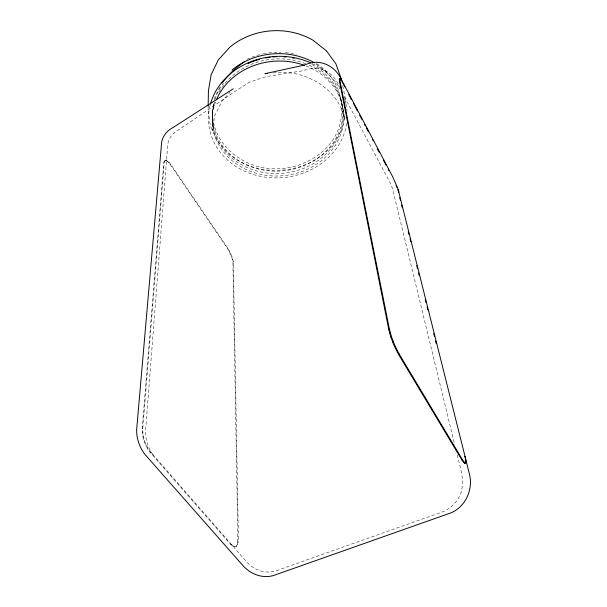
<?xml version="1.0" encoding="UTF-8"?>
<svg xmlns="http://www.w3.org/2000/svg" width="607" height="607" viewBox="0 0 607 607"><rect width="100%" height="100%" fill="white"/><g stroke="black" fill="none" stroke-linecap="round" stroke-linejoin="round"><path stroke-width="0.46" stroke-dasharray="3.04 2.28" d="M212.374 118.805L212.238 130.657L214.832 115.444L221.965 101.141L230.106 92.234M212.397 116.491L212.45 111.9L213.869 103.494M208.155 105.77L208.087 109.503L210.341 125.816L216.911 140.308L227.701 152.964C257.74 179.543 308.538 175.248 333.524 143.813L341.908 129.503L345.125 116.832M236.449 546.27L235.911 546.467L237.026 545.003L237.883 539.426L232.913 261.655L231.479 256.397L227.663 248.741L170.491 164.831L167.373 161.257L166.022 160.468L164.929 160.43L164.178 161.166L163.822 162.623L142.205 428.671C141.962 437.086 144.8 445.591 150.005 452.2L230.766 544.494L232.671 546.217L234.431 546.884L236.449 546.27L237.565 544.805L238.414 539.236L233.308 261.488L231.874 256.222L228.057 248.567L170.908 164.634L167.79 161.06L166.432 160.271L164.929 160.43M457.17 454.84C460.136 467.041 464.734 479.742 461.108 492.345C458.133 501.344 451.047 508.628 442.207 511.989L275.882 570.876C264.895 574.434 252.755 569.563 245.706 560.754L150.589 451.965C145.384 445.363 142.546 436.85 142.782 428.443L164.239 162.433L165.347 160.24M214.491 99.753L214.969 96.953L220.265 86.209M341.551 113.41C340.178 147.395 306.049 169.649 274.243 168.852C243.293 168.617 212.139 144.466 212.45 111.9M164.178 161.166L164.596 160.969M166.022 160.468L166.432 160.271M163.822 162.623L164.239 162.433M167.373 161.257L167.79 161.06M168.898 162.744L169.315 162.555M170.491 164.831L170.908 164.634M227.663 248.741L228.057 248.567M229.051 251.025L229.446 250.85M230.357 253.627L230.743 253.46M231.479 256.397L231.874 256.222M232.352 259.128L232.747 258.961M232.913 261.655L233.308 261.488M233.126 263.802L233.528 263.635M142.205 428.671L142.782 428.443M142.228 432.45L142.812 432.214M142.857 436.683L143.442 436.448M144.049 441.084L144.633 440.849M145.718 445.333L146.302 445.098M147.751 449.127L148.336 448.892M150.005 452.2L150.589 451.965M237.883 539.426L238.414 539.236M230.766 544.494L231.313 544.289L233.217 546.012L234.97 546.687L234.431 546.884M237.694 542.597L238.232 542.4M232.671 546.217L233.217 546.012M237.026 545.003L237.565 544.805M273.044 72.999C303.788 68.576 338.008 87.757 344.882 119.2L342.614 107.56M316.065 63.978L327.742 73.06L326.483 71.679M153.063 454.795C148.1 447.951 145.452 439.68 145.521 431.236L167.6 146.537C167.646 139.162 172.555 132.721 179.05 129.579L235.607 91.058L249.53 82.157L265.654 76.755L303.576 70.647C319.168 63.189 335.147 72.954 340.049 88.614M344.435 96.862L391.067 184.581L392.615 189.081L454.711 444.726M342.743 85.777L345.148 97.674L345.391 103.273M340.853 98.546L342.166 105.284M311.915 64.562A65.29 57.179 -5.2 0 1 336.612 137.007A65.29 57.179 -5.2 0 1 256.875 168.663A65.29 57.179 -5.2 0 1 213.717 103.547M214.946 99.207A65.29 57.179 -5.2 0 1 223.535 83M246.897 59.319A64.957 57.058 -5.1 0 1 262.497 53.993M263.392 53.803A64.957 57.058 -5.1 0 1 280.874 52.339M285.457 52.65A64.957 57.058 -5.1 0 1 296.299 54.569M316.725 63.621A64.957 57.058 -5.1 0 1 341.362 113.403M346.696 123.342A69.471 60.708 -5.2 0 1 265.745 177.214A69.471 60.708 -5.2 0 1 210.166 105.087M312.347 63.644A69.471 60.708 -5.2 0 1 340.011 88.766M344.488 98.698A69.471 60.708 -5.2 0 1 347.067 111.202M306.148 65.996A65.761 57.422 -5.2 0 1 338.478 139.633A65.761 57.422 -5.2 0 1 254.955 172.851A65.761 57.422 -5.2 0 1 215.515 102.044M309.168 65.23A65.526 57.301 -5.2 0 1 337.317 138.775A65.526 57.301 -5.2 0 1 254.932 170.461A65.526 57.301 -5.2 0 1 214.931 101.475M219.013 92.188A65.526 57.301 -5.2 0 1 220.94 88.963M221.98 87.4A65.526 57.301 -5.2 0 1 305.822 63.811"/><path stroke-width="0.91" d="M208.155 105.77L208.429 90.845L211.137 74.699L218.232 60.032L229.772 47.209C252.724 28.142 286.845 25.251 312.726 40.062L326.354 50.715L335.929 63.94L341.445 79.373M398.382 192.131L398.814 191.941L397.342 187.366L392.562 176.508L343.843 84.153L341.407 80.041L340.519 78.971L339.488 78.887L339.396 80.678L388.776 329.555L390.976 337.462L394.489 346.46L398.344 354.04L462.018 460.189L464.469 463.24L465.744 462.906L465.971 461.699L465.099 456.464L464.499 456.676M465.744 462.906L465.076 463.02L464.014 462.018L462.633 459.969L399.004 353.775L395.149 346.202L391.629 337.196L389.428 329.29L339.852 80.465L339.943 78.675M221.889 82.901L232.838 70.807L244.143 61.717M232.033 69.957C254.978 51.208 288.78 48.34 314.608 62.84M233.24 88.812L173.397 127.333C166.553 130.657 161.409 137.455 161.386 145.232L136.628 429.877C136.499 438.58 139.466 446.995 144.587 453.983L242.58 565.178C250.167 574.101 262.763 579.093 274.189 575.284L448.839 513.605C464.567 508.514 473.141 490.851 469.697 475.069L398.283 190.021M339.252 79.396L339.715 79.183M340.519 78.971L339.488 78.887M339.396 80.678L339.852 80.465M340.952 80.253L341.407 80.041M342.09 82.021L342.538 81.808M343.395 84.358L343.843 84.153M397.782 190.059L398.215 189.87M388.776 329.555L389.428 329.29M389.664 333.22L390.316 332.955M390.976 337.462L391.629 337.196M392.623 341.984L393.283 341.718M394.489 346.46L395.149 346.202M396.447 350.58L397.107 350.315M398.344 354.04L399.004 353.775M462.018 460.189L462.633 459.969M465.152 459.719L465.751 459.499M463.407 462.238L464.014 462.018M465.364 461.919L465.971 461.699M464.469 463.24L465.076 463.02M267.626 73.47L264.91 73.697L304.744 65.01C320.989 57.217 337.887 67.21 343.008 83.622M343.835 85.192L344.708 86.854M348.729 94.472L351.37 99.472M353.578 103.645L354.458 105.315M354.807 105.99L357.447 110.975M359.64 115.14L361.833 119.298M364.473 124.291L365.346 125.953M366.347 127.834L368.419 131.772M372.372 139.261L373.252 140.923M377.205 148.411L379.398 152.569M383.351 160.058L385.984 165.051M388.184 169.209L389.057 170.87M396.113 185.469L396.917 187.548M399.763 197.639L400.453 200.401M401.599 204.991L402.289 207.746M408.253 231.631L408.943 234.385M410.089 238.976L410.78 241.73M416.751 265.616L417.441 268.37M418.587 272.968L419.278 275.722M425.241 299.6L425.932 302.362M427.078 306.952L427.768 309.707M433.739 333.592L434.43 336.346M435.576 340.937L436.266 343.699M248.066 63.515A65.29 57.179 -5.2 0 1 259.28 59.387M265.57 57.931A65.29 57.179 -5.2 0 1 270.168 57.233M272.96 56.944A65.29 57.179 -5.2 0 1 276.693 56.732M284.084 56.853A65.29 57.179 -5.2 0 1 285.935 57.005M292.377 57.893A65.29 57.179 -5.2 0 1 294.19 58.249M210.401 104.214A69.471 60.708 -5.2 0 1 310.693 62.878M216.54 99.48A65.761 57.422 -5.2 0 1 304.433 65.351"/></g></svg>
